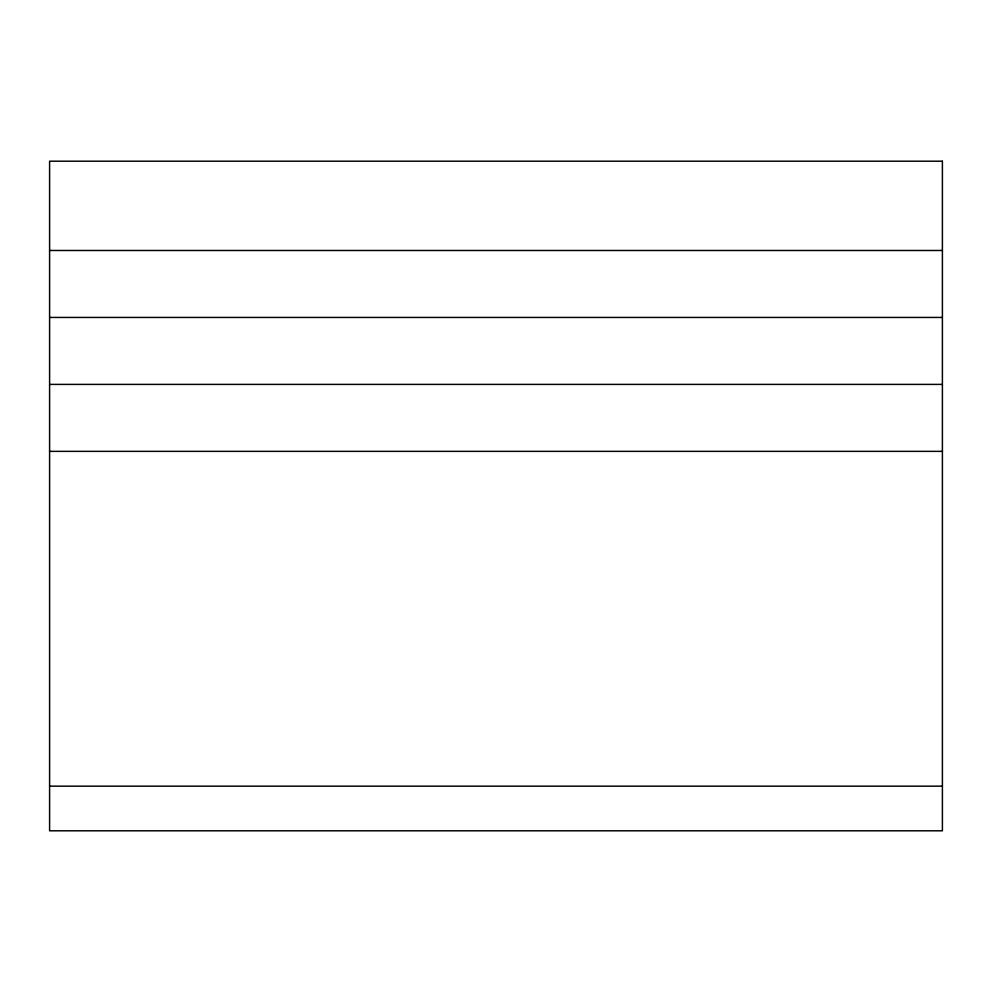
<?xml version="1.0" encoding="UTF-8"?>
<svg xmlns="http://www.w3.org/2000/svg" width="992" height="992" viewBox="0 0 992 992"><rect width="100%" height="100%" fill="white"/><g stroke="black" fill="none" stroke-linecap="round" stroke-linejoin="round"><path stroke-width="1.49" d="M49.6 250.48L942.4 250.48M49.6 317.44L942.4 317.44M49.6 384.4L942.4 384.4M49.6 451.36L942.4 451.36M49.6 786.16L942.4 786.16M942.4 161.2L49.6 161.2L49.6 830.8L942.4 830.8L942.4 161.2"/></g></svg>
